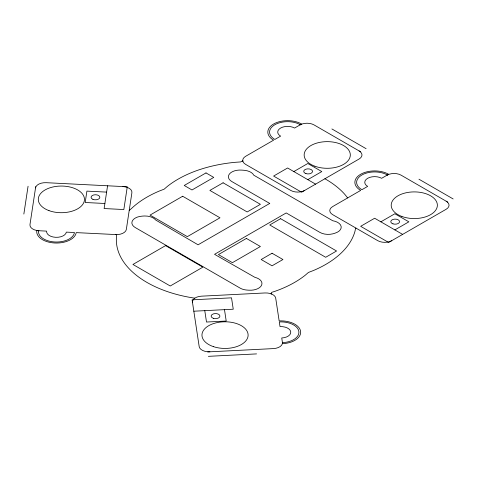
<?xml version="1.0" encoding="UTF-8"?>
<svg xmlns="http://www.w3.org/2000/svg" width="477" height="477" viewBox="0 0 477 477"><rect width="100%" height="100%" fill="white"/><g stroke="black" fill="none" stroke-linecap="round" stroke-linejoin="round"><path stroke-width="0.72" d="M23.85 214.048L28.065 186.233M35.727 186.62L29.979 224.548A9.892 5.712 0 0 0 38.977 230.737M107.575 185.786L104.123 208.544L123.835 209.54L127.287 186.781L46.257 182.691A9.892 5.712 0 0 0 35.536 187.884M194.759 298.191L188.493 297.117A104.421 60.287 0 0 1 116.656 235.048L116.746 234.612L76.207 232.615A19.784 11.424 0 0 1 54.772 243.002A19.784 11.424 0 0 1 36.783 230.624L46.639 231.124A9.892 5.712 0 0 0 55.63 237.313A9.892 5.712 0 0 0 66.351 232.12L74.454 232.526A18.025 10.405 0 0 1 54.921 241.988A18.025 10.405 0 0 1 38.536 230.713M293.82 171.571L307.808 163.498L321.796 171.571L307.808 179.65M380.867 221.829L394.861 213.756L408.849 221.829L394.861 229.908M355.979 228.101L355.586 228.328L354.983 231.262A104.421 60.287 0 0 1 313.222 270.602L308.434 272.45L305.238 275.217A104.421 60.287 0 0 1 275.318 291.185L271.508 292.413L271.598 294.029L270.942 293.754M193.829 311.207L233.247 309.215L231.524 297.839L192.1 299.83L199.189 346.612A9.892 5.712 0 0 0 209.91 351.805M207.716 351.913L273.416 348.598A9.892 5.712 0 0 0 282.408 342.408M208.389 356.337L256.566 353.904M129.213 210.464L131.724 208.282A104.421 60.287 0 0 1 159.384 191.009L164.171 189.16L167.367 186.394A104.421 60.287 0 0 1 235.513 162.287L240.599 161.936L242.787 160.773L242.853 161.25M106.615 192.112L86.909 191.116L85.18 202.492L104.892 203.488M324.879 178.768L325.684 179.203A104.421 60.287 0 0 1 344.889 194.461L347.655 197.925M331.903 128.945L366.097 148.687M418.949 179.203L453.15 198.945M360.66 151.829L314.027 124.902A9.892 5.712 0 0 0 300.033 124.902M447.712 202.087L401.074 175.16A9.892 5.712 0 0 0 387.085 175.16M315.583 184.134L287.601 167.982L273.607 176.061L301.589 192.213L359.103 159.008A9.892 5.712 0 0 0 359.103 150.929M402.63 234.392L374.648 218.239L360.66 226.319L388.642 242.471L446.156 209.266A9.892 5.712 0 0 0 446.156 201.187M224.488 309.662L226.211 321.039L206.499 322.035L204.776 310.658M387.396 174.981A18.025 10.405 0 0 0 361.906 174.981A18.025 10.405 0 0 0 361.906 189.703L367.654 186.382A9.892 5.712 0 0 1 367.654 178.303A9.892 5.712 0 0 1 381.648 178.303L388.642 174.266A19.784 11.424 0 0 0 360.66 174.266A19.784 11.424 0 0 0 360.66 190.418L332.678 206.571A9.892 5.712 0 0 0 332.678 214.65L377.76 240.676A9.892 5.712 0 0 0 391.748 240.676M300.349 124.724A18.025 10.405 0 0 0 274.853 124.724A18.025 10.405 0 0 0 274.853 139.445L280.607 136.124A9.892 5.712 0 0 1 280.607 128.045A9.892 5.712 0 0 1 294.595 128.045L301.589 124.008A19.784 11.424 0 0 0 273.607 124.008A19.784 11.424 0 0 0 273.607 140.16L245.631 156.313A9.892 5.712 0 0 0 245.631 164.392L290.708 190.418A9.892 5.712 0 0 0 304.702 190.418M282.45 342.659A18.025 10.405 0 0 0 298.835 331.384A18.025 10.405 0 0 0 279.307 321.927L280.017 326.602A9.892 5.712 0 0 1 290.731 331.795A9.892 5.712 0 0 1 281.74 337.984L282.605 343.673A19.784 11.424 0 0 0 300.588 331.294A19.784 11.424 0 0 0 279.152 320.914L275.706 298.155A9.892 5.712 0 0 0 264.985 292.961L201.479 296.169A9.892 5.712 0 0 0 192.487 302.358M115.625 234.606A9.892 5.712 0 0 0 126.339 229.413L131.896 192.75A9.892 5.712 0 0 0 122.905 186.561M205.992 172.918L184.229 185.481L191.998 189.971L213.762 177.408L205.992 172.918M182.673 196.25L150.028 215.097L187.336 236.64L219.98 217.792L182.673 196.25M223.087 182.792L209.874 190.418L247.181 211.955L260.394 204.329L223.087 182.792M165.573 245.613L132.934 264.461L170.235 285.997L202.88 267.15L165.573 245.613M269.738 203.435L198.074 244.802L155.687 220.016A11.651 6.726 0 0 0 144.781 215.992A27.07 15.628 0 0 0 142.146 216.135A11.651 6.726 0 0 0 132.505 220.612A11.651 6.726 0 0 0 135.277 227.571L240.199 288.15A11.651 6.726 0 0 0 246.084 289.98A30.981 17.887 0 0 0 249.072 290.201A11.651 6.726 0 0 0 261.593 285.204A11.651 6.726 0 0 0 254.867 277.322L214.555 254.319L286.212 212.945L319.948 232.418A11.651 6.726 0 0 0 332.839 233.831A27.72 16.003 0 0 0 335.265 233.08A11.651 6.726 0 0 0 341.138 226.42A11.651 6.726 0 0 0 332.731 220.738L253.758 175.178A11.651 6.726 0 0 0 245.1 170.396A36.92 21.316 0 0 0 241.499 170.104A11.651 6.726 0 0 0 229.58 173.819A11.651 6.726 0 0 0 231.804 181.534L269.738 203.435M246.406 238.434L218.424 254.587L232.418 262.666L260.394 246.508L246.406 238.434M280.607 218.687L269.726 224.971L325.684 257.282L336.565 250.997L280.607 218.687M272.057 253.239L261.175 259.524L272.057 265.808L282.939 259.524L272.057 253.239M392.97 223.85A4.394 2.54 0 0 0 399.565 221.65A4.394 2.54 0 0 0 392.97 219.45A4.394 2.54 0 0 0 392.97 223.85M401.884 216.469A23.081 13.326 0 0 0 437.349 205.808A23.081 13.326 0 0 0 403.631 193.406A23.081 13.326 0 0 0 401.884 216.469M305.918 173.592A4.394 2.54 0 0 0 312.518 171.392A4.394 2.54 0 0 0 305.918 169.192A4.394 2.54 0 0 0 305.918 173.592M314.838 166.211A23.081 13.326 0 0 0 350.297 155.55A23.081 13.326 0 0 0 316.579 143.148A23.081 13.326 0 0 0 314.838 166.211M213.291 318.284A4.394 2.54 0 0 0 219.927 316.126A4.394 2.54 0 0 0 213.374 313.89A4.394 2.54 0 0 0 213.291 318.284M213.493 346.654A23.081 13.326 0 0 0 248.118 335.116A23.081 13.326 0 0 0 213.493 323.573A23.081 13.326 0 0 0 213.493 346.654M92.937 199.356A4.394 2.54 0 0 0 99.842 197.502A4.394 2.54 0 0 0 93.605 194.98A4.394 2.54 0 0 0 92.937 199.356M48.976 210.619A23.081 13.326 0 0 0 84.441 199.958A23.081 13.326 0 0 0 50.723 187.556A23.081 13.326 0 0 0 48.976 210.619"/></g></svg>
